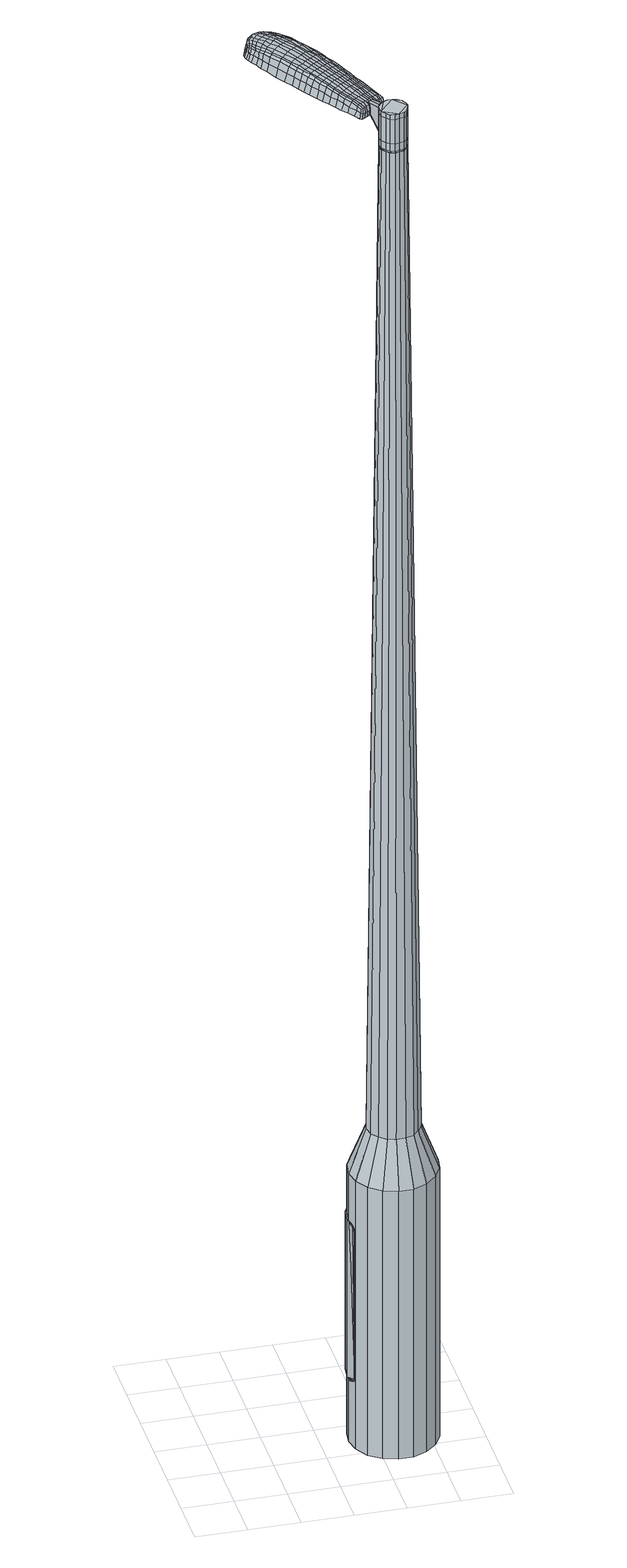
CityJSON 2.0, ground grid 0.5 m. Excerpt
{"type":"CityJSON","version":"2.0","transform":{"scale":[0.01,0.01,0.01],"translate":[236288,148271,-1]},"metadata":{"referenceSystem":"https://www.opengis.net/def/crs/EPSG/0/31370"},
"CityObjects":{
"object1":{"type":"GenericCityObject","attributes":{"cluster":207,"mean_distance_to_centroid":0.311,"new_centroid_x":236289.71,"new_centroid_y":148271.74,"mean_distance_to_camera":7.11,"H1":9.77,"H2":8.33,"Z_final":110.69,"cluster2":-1,"proj_x":236293.26,"proj_y":148269.53,"id_line":53436,"bearing_l":32,"distance":4.18,"orientation":"left","G_obj":122},"geometry":[{"type":"MultiSurface","lod":"2","boundaries":[[[0,1,2,3]],[[1,4,5,2]],[[4,6,7,5]],[[6,8,9,7]],[[8,10,11,9]],[[10,12,13,11]],[[12,14,15,13]],[[14,16,17,15]],[[16,18,19,17]],[[18,20,21,19]],[[20,22,23,21]],[[22,24,25,23]],[[24,26,27,25]],[[26,28,29,27]],[[28,30,31,29]],[[30,32,33,31]],[[32,34,35,33]],[[34,0,3,35]],[[36,37,38,39]],[[38,40,41,42]],[[41,43,42]],[[42,44,45,46]],[[45,47,46]],[[46,48,49,50]],[[49,51,50]],[[42,46,50,38]],[[50,52,39,38]],[[53,36,39]],[[2,5,7,35]],[[7,9,11,15]],[[11,13,15]],[[15,17,19,23]],[[19,21,23]],[[23,25,27,31]],[[27,29,31]],[[15,23,31,7]],[[31,33,35,7]],[[3,2,35]],[[1,0,54,55]],[[0,34,56,54]],[[34,32,57,56]],[[32,30,58,57]],[[30,28,59,58]],[[28,26,60,59]],[[26,24,61,60]],[[24,22,62,61]],[[22,20,63,62]],[[20,18,64,63]],[[18,16,65,64]],[[16,14,66,65]],[[14,12,67,66]],[[12,10,68,67]],[[10,8,69,68]],[[8,6,70,69]],[[6,4,71,70]],[[4,1,55,71]],[[55,54,72,73]],[[54,56,74,72]],[[56,57,75,74]],[[57,58,76,75]],[[58,59,77,76]],[[59,60,78,77]],[[60,61,79,78]],[[61,62,80,79]],[[62,63,81,80]],[[63,64,82,81]],[[64,65,83,82]],[[65,66,84,83]],[[66,67,85,84]],[[67,68,86,85]],[[68,69,87,86]],[[69,70,88,87]],[[70,71,89,88]],[[71,55,73,89]],[[72,90,91,92]],[[93,94,90,72]],[[75,95,94,93]],[[96,97,95,75]],[[98,99,97,96]],[[78,100,99,98]],[[101,102,100,78]],[[103,104,102,101]],[[81,105,104,103]],[[106,107,105,81]],[[108,109,107,106]],[[84,110,109,108]],[[111,112,110,84]],[[86,113,112,111]],[[114,115,113,86]],[[116,117,115,114]],[[118,119,117,116]],[[92,91,119,118]],[[120,121,122,123]],[[124,120,123,125]],[[126,124,125,127]],[[128,126,127,129]],[[130,128,129,131]],[[132,130,131,133]],[[134,132,133,135]],[[136,134,135,137]],[[138,136,137,139]],[[140,138,139,141]],[[142,140,141,143]],[[144,142,143,145]],[[146,144,145,147]],[[148,146,147,149]],[[150,148,149,151]],[[152,150,151,153]],[[73,72,92]],[[74,93,72]],[[74,75,93]],[[76,96,75]],[[76,77,98,96]],[[77,78,98]],[[79,101,78]],[[79,80,103,101]],[[80,81,103]],[[82,106,81]],[[82,83,108,106]],[[83,84,108]],[[85,111,84]],[[85,86,111]],[[87,114,86]],[[87,88,116,114]],[[88,89,118,116]],[[89,73,92,118]],[[154,91,90]],[[154,155,119,91]],[[155,156,117,119]],[[156,157,115,117]],[[157,113,115]],[[158,112,113]],[[158,110,112]],[[159,109,110]],[[159,160,107,109]],[[160,105,107]],[[161,104,105]],[[161,162,102,104]],[[162,100,102]],[[163,99,100]],[[163,164,97,99]],[[164,95,97]],[[165,94,95]],[[165,90,94]],[[39,52,152,166]],[[154,90,167,153]],[[53,39,166,121]],[[90,165,122,167]],[[36,53,121,120]],[[165,95,123,122]],[[37,36,120,124]],[[95,164,125,123]],[[38,37,124,126]],[[164,163,127,125]],[[40,38,126,128]],[[163,100,129,127]],[[41,40,128,130]],[[100,162,131,129]],[[43,41,130,132]],[[162,161,133,131]],[[42,43,132,134]],[[161,105,135,133]],[[44,42,134,136]],[[105,160,137,135]],[[45,44,136,138]],[[160,159,139,137]],[[47,45,138,140]],[[159,110,141,139]],[[46,47,140,142]],[[110,158,143,141]],[[48,46,142,144]],[[158,113,145,143]],[[49,48,144,146]],[[113,157,147,145]],[[51,49,146,148]],[[157,156,149,147]],[[50,51,148,150]],[[156,155,151,149]],[[52,50,150,152]],[[155,154,153,151]],[[152,153,168,169]],[[153,167,170,168]],[[167,122,171,170]],[[122,121,172,171]],[[121,166,173,172]],[[166,152,169,173]],[[174,175,176,177]],[[178,174,177,179]],[[174,178,180,181]],[[175,174,181,182]],[[183,184,185,186]],[[187,183,186,188]],[[183,187,189,190]],[[184,183,190,191]],[[192,193,194,195]],[[196,192,195,197]],[[192,196,198,199]],[[193,192,199,200]],[[201,202,203,204]],[[205,201,204,206]],[[201,205,207,208]],[[202,201,208,209]],[[210,211,212,213]],[[214,210,213,215]],[[210,214,216,217]],[[211,210,217,218]],[[219,220,221,222]],[[223,219,222,224]],[[219,223,225,226]],[[220,219,226,227]],[[228,229,230,231]],[[220,228,231,221]],[[228,220,227,232]],[[229,228,232,233]],[[234,235,236,237]],[[229,234,237,230]],[[234,229,233,238]],[[235,234,238,239]],[[240,178,179,241]],[[235,240,241,236]],[[240,235,239,242]],[[178,240,242,180]],[[243,244,245,246]],[[247,243,246,248]],[[243,247,249,250]],[[244,243,250,251]],[[252,253,254,255]],[[244,252,255,245]],[[252,244,251,256]],[[253,252,256,257]],[[258,259,260,261]],[[253,258,261,254]],[[258,253,257,262]],[[259,258,262,263]],[[264,265,266,267]],[[259,264,267,260]],[[264,259,263,268]],[[265,264,268,269]],[[270,175,182,271]],[[265,270,271,266]],[[270,265,269,272]],[[175,270,272,176]],[[273,274,275,276]],[[277,273,276,278]],[[273,277,279,280]],[[274,273,280,281]],[[282,283,284,285]],[[274,282,285,275]],[[282,274,281,286]],[[283,282,286,287]],[[288,289,290,291]],[[283,288,291,284]],[[288,283,287,292]],[[289,288,292,293]],[[294,187,188,295]],[[289,294,295,290]],[[294,289,293,296]],[[187,294,296,189]],[[297,298,299,300]],[[301,297,300,302]],[[297,301,303,304]],[[298,297,304,305]],[[306,307,308,309]],[[298,306,309,299]],[[306,298,305,310]],[[307,306,310,311]],[[312,313,314,315]],[[307,312,315,308]],[[312,307,311,316]],[[313,312,316,317]],[[318,319,320,321]],[[313,318,321,314]],[[318,313,317,322]],[[319,318,322,323]],[[324,184,191,325]],[[319,324,325,320]],[[324,319,323,326]],[[184,324,326,185]],[[327,213,212,328]],[[329,327,328,330]],[[327,329,331,332]],[[213,327,332,215]],[[333,329,330,334]],[[335,333,334,336]],[[333,335,337,338]],[[329,333,338,331]],[[339,335,336,340]],[[341,339,340,342]],[[339,341,343,344]],[[335,339,344,337]],[[345,341,342,346]],[[347,345,346,348]],[[345,347,349,350]],[[341,345,350,343]],[[351,347,348,352]],[[202,351,352,203]],[[351,202,209,353]],[[347,351,353,349]],[[354,355,200,199]],[[356,354,199,198]],[[354,356,357,358]],[[355,354,358,359]],[[360,361,359,358]],[[362,360,358,357]],[[360,362,363,364]],[[361,360,364,365]],[[366,367,365,364]],[[368,366,364,363]],[[366,368,369,370]],[[367,366,370,371]],[[372,373,371,370]],[[374,372,370,369]],[[372,374,207,205]],[[373,372,205,206]],[[375,376,377,378]],[[277,375,378,279]],[[375,277,278,379]],[[376,375,379,380]],[[381,196,197,382]],[[376,381,382,377]],[[381,376,380,383]],[[196,381,383,198]],[[384,385,386,387]],[[223,384,387,225]],[[384,223,224,388]],[[385,384,388,389]],[[390,391,392,393]],[[385,390,393,386]],[[390,385,389,394]],[[391,390,394,395]],[[396,193,200,397]],[[391,396,397,392]],[[396,391,395,398]],[[193,396,398,194]],[[399,400,401,402]],[[181,399,402,182]],[[399,181,180,403]],[[400,399,403,404]],[[405,406,407,408]],[[400,405,408,401]],[[405,400,404,409]],[[406,405,409,410]],[[411,204,203,412]],[[406,411,412,407]],[[411,406,410,413]],[[204,411,413,206]],[[414,415,416,417]],[[186,414,417,188]],[[414,186,185,418]],[[415,414,418,419]],[[420,208,207,421]],[[415,420,421,416]],[[420,415,419,422]],[[208,420,422,209]],[[423,424,425,426]],[[301,423,426,303]],[[423,301,302,427]],[[424,423,427,428]],[[429,214,215,430]],[[424,429,430,425]],[[429,424,428,431]],[[214,429,431,216]],[[432,433,434,435]],[[247,432,435,249]],[[432,247,248,436]],[[433,432,436,437]],[[438,439,440,441]],[[433,438,441,434]],[[438,433,437,442]],[[439,438,442,443]],[[444,211,218,445]],[[439,444,445,440]],[[444,439,443,446]],[[211,444,446,212]],[[447,448,437,436]],[[246,447,436,248]],[[447,246,245,449]],[[448,447,449,450]],[[451,452,443,442]],[[448,451,442,437]],[[451,448,450,453]],[[452,451,453,454]],[[455,328,212,446]],[[452,455,446,443]],[[455,452,454,456]],[[328,455,456,330]],[[457,458,459,460]],[[304,457,460,305]],[[457,304,303,426]],[[458,457,426,425]],[[461,332,331,462]],[[458,461,462,459]],[[461,458,425,430]],[[332,461,430,215]],[[463,464,450,449]],[[255,463,449,245]],[[463,255,254,465]],[[464,463,465,466]],[[467,468,454,453]],[[464,467,453,450]],[[467,464,466,469]],[[468,467,469,470]],[[471,334,330,456]],[[468,471,456,454]],[[471,468,470,472]],[[334,471,472,336]],[[473,474,475,476]],[[310,473,476,311]],[[473,310,305,460]],[[474,473,460,459]],[[477,338,337,478]],[[474,477,478,475]],[[477,474,459,462]],[[338,477,462,331]],[[479,480,466,465]],[[261,479,465,254]],[[479,261,260,481]],[[480,479,481,482]],[[483,484,470,469]],[[480,483,469,466]],[[483,480,482,485]],[[484,483,485,486]],[[487,340,336,472]],[[484,487,472,470]],[[487,484,486,488]],[[340,487,488,342]],[[489,490,491,492]],[[316,489,492,317]],[[489,316,311,476]],[[490,489,476,475]],[[493,344,343,494]],[[490,493,494,491]],[[493,490,475,478]],[[344,493,478,337]],[[495,496,482,481]],[[267,495,481,260]],[[495,267,266,497]],[[496,495,497,498]],[[499,500,486,485]],[[496,499,485,482]],[[499,496,498,501]],[[500,499,501,502]],[[503,346,342,488]],[[500,503,488,486]],[[503,500,502,504]],[[346,503,504,348]],[[505,506,507,508]],[[322,505,508,323]],[[505,322,317,492]],[[506,505,492,491]],[[509,350,349,510]],[[506,509,510,507]],[[509,506,491,494]],[[350,509,494,343]],[[511,512,498,497]],[[271,511,497,266]],[[511,271,182,402]],[[512,511,402,401]],[[513,514,502,501]],[[512,513,501,498]],[[513,512,401,408]],[[514,513,408,407]],[[515,352,348,504]],[[514,515,504,502]],[[515,514,407,412]],[[352,515,412,203]],[[516,517,419,418]],[[326,516,418,185]],[[516,326,323,508]],[[517,516,508,507]],[[518,353,209,422]],[[517,518,422,419]],[[518,517,507,510]],[[353,518,510,349]],[[519,520,380,379]],[[276,519,379,278]],[[519,276,275,521]],[[520,519,521,522]],[[523,356,198,383]],[[520,523,383,380]],[[523,520,522,524]],[[356,523,524,357]],[[525,526,527,528]],[[226,525,528,227]],[[525,226,225,387]],[[526,525,387,386]],[[529,530,531,532]],[[526,529,532,527]],[[529,526,386,393]],[[530,529,393,392]],[[533,355,359,534]],[[530,533,534,531]],[[533,530,392,397]],[[355,533,397,200]],[[535,536,522,521]],[[285,535,521,275]],[[535,285,284,537]],[[536,535,537,538]],[[539,362,357,524]],[[536,539,524,522]],[[539,536,538,540]],[[362,539,540,363]],[[541,542,543,544]],[[232,541,544,233]],[[541,232,227,528]],[[542,541,528,527]],[[545,546,547,548]],[[542,545,548,543]],[[545,542,527,532]],[[546,545,532,531]],[[549,361,365,550]],[[546,549,550,547]],[[549,546,531,534]],[[361,549,534,359]],[[551,552,538,537]],[[291,551,537,284]],[[551,291,290,553]],[[552,551,553,554]],[[555,368,363,540]],[[552,555,540,538]],[[555,552,554,556]],[[368,555,556,369]],[[557,558,559,560]],[[238,557,560,239]],[[557,238,233,544]],[[558,557,544,543]],[[561,562,563,564]],[[558,561,564,559]],[[561,558,543,548]],[[562,561,548,547]],[[565,367,371,566]],[[562,565,566,563]],[[565,562,547,550]],[[367,565,550,365]],[[567,568,554,553]],[[295,567,553,290]],[[567,295,188,417]],[[568,567,417,416]],[[569,374,369,556]],[[568,569,556,554]],[[569,568,416,421]],[[374,569,421,207]],[[570,571,404,403]],[[242,570,403,180]],[[570,242,239,560]],[[571,570,560,559]],[[572,573,410,409]],[[571,572,409,404]],[[572,571,559,564]],[[573,572,564,563]],[[574,373,206,413]],[[573,574,413,410]],[[574,573,563,566]],[[373,574,566,371]],[[575,576,577,578]],[[578,577,579,580]],[[581,579,577,582]],[[582,577,576,583]],[[584,585,586,587]],[[587,586,588,589]],[[590,588,586,591]],[[591,586,585,592]],[[593,594,595,596]],[[596,595,597,598]],[[599,597,595,600]],[[600,595,594,601]],[[602,603,604,605]],[[605,604,606,607]],[[608,606,604,609]],[[609,604,603,610]],[[611,612,613,614]],[[614,613,615,616]],[[617,615,613,618]],[[618,613,612,619]],[[620,621,622,623]],[[623,622,624,625]],[[626,624,622,627]],[[627,622,621,628]],[[629,630,631,632]],[[632,631,621,620]],[[628,621,631,633]],[[633,631,630,634]],[[635,636,637,638]],[[638,637,630,629]],[[634,630,637,639]],[[639,637,636,640]],[[580,579,641,642]],[[642,641,636,635]],[[640,636,641,643]],[[643,641,579,581]],[[644,645,646,647]],[[647,646,648,649]],[[650,648,646,651]],[[651,646,645,652]],[[653,654,655,656]],[[656,655,645,644]],[[652,645,655,657]],[[657,655,654,658]],[[659,660,661,662]],[[662,661,654,653]],[[658,654,661,663]],[[663,661,660,664]],[[665,666,667,668]],[[668,667,660,659]],[[664,660,667,669]],[[669,667,666,670]],[[583,576,671,672]],[[672,671,666,665]],[[670,666,671,673]],[[673,671,576,575]],[[674,675,676,677]],[[677,676,678,679]],[[680,678,676,681]],[[681,676,675,682]],[[683,684,685,686]],[[686,685,675,674]],[[682,675,685,687]],[[687,685,684,688]],[[689,690,691,692]],[[692,691,684,683]],[[688,684,691,693]],[[693,691,690,694]],[[589,588,695,696]],[[696,695,690,689]],[[694,690,695,697]],[[697,695,588,590]],[[698,699,700,701]],[[701,700,702,703]],[[704,702,700,705]],[[705,700,699,706]],[[707,708,709,710]],[[710,709,699,698]],[[706,699,709,711]],[[711,709,708,712]],[[713,714,715,716]],[[716,715,708,707]],[[712,708,715,717]],[[717,715,714,718]],[[719,720,721,722]],[[722,721,714,713]],[[718,714,721,723]],[[723,721,720,724]],[[592,585,725,726]],[[726,725,720,719]],[[724,720,725,727]],[[727,725,585,584]],[[611,614,728,729]],[[729,728,730,731]],[[732,730,728,733]],[[733,728,614,616]],[[731,730,734,735]],[[735,734,736,737]],[[738,736,734,739]],[[739,734,730,732]],[[737,736,740,741]],[[741,740,742,743]],[[744,742,740,745]],[[745,740,736,738]],[[743,742,746,747]],[[747,746,748,749]],[[750,748,746,751]],[[751,746,742,744]],[[749,748,752,753]],[[753,752,603,602]],[[610,603,752,754]],[[754,752,748,750]],[[601,755,756,600]],[[600,756,757,599]],[[758,757,756,759]],[[759,756,755,760]],[[760,761,762,759]],[[759,762,763,758]],[[764,763,762,765]],[[765,762,761,766]],[[766,767,768,765]],[[765,768,769,764]],[[770,769,768,771]],[[771,768,767,772]],[[772,773,774,771]],[[771,774,775,770]],[[608,775,774,606]],[[606,774,773,607]],[[776,777,778,779]],[[779,778,678,680]],[[679,678,778,780]],[[780,778,777,781]],[[598,597,782,783]],[[783,782,777,776]],[[781,777,782,784]],[[784,782,597,599]],[[785,786,787,788]],[[788,787,624,626]],[[625,624,787,789]],[[789,787,786,790]],[[791,792,793,794]],[[794,793,786,785]],[[790,786,793,795]],[[795,793,792,796]],[[601,594,797,798]],[[798,797,792,791]],[[796,792,797,799]],[[799,797,594,593]],[[800,801,802,803]],[[803,802,582,583]],[[581,582,802,804]],[[804,802,801,805]],[[806,807,808,809]],[[809,808,801,800]],[[805,801,808,810]],[[810,808,807,811]],[[602,605,812,813]],[[813,812,807,806]],[[811,807,812,814]],[[814,812,605,607]],[[815,816,817,818]],[[818,817,587,589]],[[584,587,817,819]],[[819,817,816,820]],[[608,609,821,822]],[[822,821,816,815]],[[820,816,821,823]],[[823,821,609,610]],[[824,825,826,827]],[[827,826,702,704]],[[703,702,826,828]],[[828,826,825,829]],[[616,615,830,831]],[[831,830,825,824]],[[829,825,830,832]],[[832,830,615,617]],[[833,834,835,836]],[[836,835,648,650]],[[649,648,835,837]],[[837,835,834,838]],[[839,840,841,842]],[[842,841,834,833]],[[838,834,841,843]],[[843,841,840,844]],[[619,612,845,846]],[[846,845,840,839]],[[844,840,845,847]],[[847,845,612,611]],[[838,848,849,837]],[[837,849,647,649]],[[644,647,849,850]],[[850,849,848,851]],[[844,852,853,843]],[[843,853,848,838]],[[851,848,853,854]],[[854,853,852,855]],[[611,729,856,847]],[[847,856,852,844]],[[855,852,856,857]],[[857,856,729,731]],[[858,859,860,861]],[[861,860,705,706]],[[704,705,860,827]],[[827,860,859,824]],[[732,733,862,863]],[[863,862,859,858]],[[824,859,862,831]],[[831,862,733,616]],[[851,864,850]],[[850,864,656,644]],[[653,656,864,865]],[[865,864,866]],[[855,867,868,854]],[[854,868,864,851]],[[866,864,868,869]],[[869,868,867,870]],[[731,735,871,857]],[[857,871,867,855]],[[870,867,871,872]],[[872,871,735,737]],[[873,874,875,876]],[[876,875,711,712]],[[706,711,875,861]],[[861,875,874,858]],[[738,739,877,878]],[[878,877,874,873]],[[858,874,877,863]],[[863,877,739,732]],[[866,879,880,865]],[[865,880,662,653]],[[659,662,880,881]],[[881,880,879,882]],[[870,883,884,869]],[[869,884,879,866]],[[882,879,884,885]],[[885,884,883,886]],[[737,741,887,872]],[[872,887,883,870]],[[886,883,887,888]],[[888,887,741,743]],[[889,890,891,892]],[[892,891,717,718]],[[712,717,891,876]],[[876,891,890,873]],[[744,745,893,894]],[[894,893,890,889]],[[873,890,893,878]],[[878,893,745,738]],[[882,895,896,881]],[[881,896,668,659]],[[665,668,896,897]],[[897,896,895,898]],[[886,899,900,885]],[[885,900,895,882]],[[898,895,900,901]],[[901,900,899,902]],[[743,747,903,888]],[[888,903,899,886]],[[902,899,903,904]],[[904,903,747,749]],[[905,906,907,908]],[[908,907,723,724]],[[718,723,907,892]],[[892,907,906,889]],[[750,751,909,910]],[[910,909,906,905]],[[889,906,909,894]],[[894,909,751,744]],[[898,911,912,897]],[[897,912,672,665]],[[583,672,912,803]],[[803,912,911,800]],[[902,913,914,901]],[[901,914,911,898]],[[800,911,914,809]],[[809,914,913,806]],[[749,753,915,904]],[[904,915,913,902]],[[806,913,915,813]],[[813,915,753,602]],[[820,916,917,819]],[[819,917,727,584]],[[724,727,917,908]],[[908,917,916,905]],[[610,754,918,823]],[[823,918,916,820]],[[905,916,918,910]],[[910,918,754,750]],[[781,919,920,780]],[[780,920,677,679]],[[674,677,920,921]],[[921,920,919,922]],[[599,757,923,784]],[[784,923,919,781]],[[922,919,923,924]],[[924,923,757,758]],[[925,926,927,928]],[[928,927,627,628]],[[626,627,927,788]],[[788,927,926,785]],[[929,930,931,932]],[[932,931,926,925]],[[785,926,931,794]],[[794,931,930,791]],[[760,755,933,934]],[[934,933,930,929]],[[791,930,933,798]],[[798,933,755,601]],[[922,935,936,921]],[[921,936,686,674]],[[683,686,936,937]],[[937,936,935,938]],[[758,763,939,924]],[[924,939,935,922]],[[938,935,939,940]],[[940,939,763,764]],[[941,942,943,944]],[[944,943,633,634]],[[628,633,943,928]],[[928,943,942,925]],[[945,946,947,948]],[[948,947,942,941]],[[925,942,947,932]],[[932,947,946,929]],[[766,761,949,950]],[[950,949,946,945]],[[929,946,949,934]],[[934,949,761,760]],[[938,951,952,937]],[[937,952,692,683]],[[689,692,952,953]],[[953,952,951,954]],[[764,769,955,940]],[[940,955,951,938]],[[954,951,955,956]],[[956,955,769,770]],[[957,958,959,960]],[[960,959,639,640]],[[634,639,959,944]],[[944,959,958,941]],[[961,962,963,964]],[[964,963,958,957]],[[941,958,963,948]],[[948,963,962,945]],[[772,767,965,966]],[[966,965,962,961]],[[945,962,965,950]],[[950,965,767,766]],[[954,967,968,953]],[[953,968,696,689]],[[589,696,968,818]],[[818,968,967,815]],[[770,775,969,956]],[[956,969,967,954]],[[815,967,969,822]],[[822,969,775,608]],[[805,970,971,804]],[[804,971,643,581]],[[640,643,971,960]],[[960,971,970,957]],[[811,972,973,810]],[[810,973,970,805]],[[957,970,973,964]],[[964,973,972,961]],[[607,773,974,814]],[[814,974,972,811]],[[961,972,974,966]],[[966,974,773,772]],[[575,578,177,176]],[[578,580,179,177]],[[590,591,190,189]],[[591,592,191,190]],[[593,596,195,194]],[[596,598,197,195]],[[617,618,217,216]],[[618,619,218,217]],[[620,623,222,221]],[[623,625,224,222]],[[629,632,231,230]],[[632,620,221,231]],[[635,638,237,236]],[[638,629,230,237]],[[580,642,241,179]],[[642,635,236,241]],[[650,651,250,249]],[[651,652,251,250]],[[652,657,256,251]],[[657,658,257,256]],[[658,663,262,257]],[[663,664,263,262]],[[664,669,268,263]],[[669,670,269,268]],[[670,673,272,269]],[[673,575,176,272]],[[680,681,280,279]],[[681,682,281,280]],[[682,687,286,281]],[[687,688,287,286]],[[688,693,292,287]],[[693,694,293,292]],[[694,697,296,293]],[[697,590,189,296]],[[698,701,300,299]],[[701,703,302,300]],[[707,710,309,308]],[[710,698,299,309]],[[713,716,315,314]],[[716,707,308,315]],[[719,722,321,320]],[[722,713,314,321]],[[592,726,325,191]],[[726,719,320,325]],[[776,779,378,377]],[[779,680,279,378]],[[598,783,382,197]],[[783,776,377,382]],[[625,789,388,224]],[[789,790,389,388]],[[790,795,394,389]],[[795,796,395,394]],[[796,799,398,395]],[[799,593,194,398]],[[703,828,427,302]],[[828,829,428,427]],[[829,832,431,428]],[[832,617,216,431]],[[833,836,435,434]],[[836,650,249,435]],[[839,842,441,440]],[[842,833,434,441]],[[619,846,445,218]],[[846,839,440,445]],[[975,976,977,978]],[[979,980,978,977]],[[981,982,983,984]],[[985,986,987,988]],[[976,989,990,977]],[[991,979,977,990]],[[992,981,984,993]],[[994,995,986,985]],[[989,996,997,990]],[[997,998,991,990]],[[999,992,993,1000]],[[1001,995,994,1002]],[[996,1003,1004,997]],[[1004,1005,998,997]],[[1006,999,1000,1007]],[[1008,1001,1002,1009]],[[1010,1011,1012,1013]],[[1014,1015,1011,1010]],[[1014,1016,1017,1015]],[[1016,1018,1019,1017]],[[1020,1021,1022,1023]],[[1024,1025,1021,1020]],[[1026,1027,1025,1024]],[[1028,1029,1027,1026]],[[1023,1012,1011,1020]],[[1020,1011,1015,1024]],[[1015,1017,1026,1024]],[[1017,1019,1028,1026]],[[984,983,980,979]],[[993,984,979,991]],[[998,1000,993,991]],[[1005,1007,1000,998]],[[985,988,982,981]],[[994,985,981,992]],[[1002,994,992,999]],[[1009,1002,999,1006]],[[986,1010,1013,987]],[[995,1014,1010,986]],[[1016,1014,995,1001]],[[1018,1016,1001,1008]],[[1030,1031,1032,1033]],[[1032,1034,1035,1036]],[[1032,1036,1037,1038]],[[1032,1038,1033]],[[1039,1030,1033,1040]],[[1041,1040,1033,1042]],[[1043,1042,1033]],[[1044,1032,1031,1045]],[[1046,1044,1045,1047]],[[1048,1046,1047,1049]],[[1050,1048,1049,1051]],[[1052,1050,1051,1053]],[[1053,1054,1055,1056]],[[1053,1056,1057,1058]],[[1053,1058,1059,1060]],[[1059,1061,1062,1063]],[[1059,1063,1064,1065]],[[1059,1065,1060]],[[1053,1060,1052]],[[1066,1067,1031,1030]],[[1068,1069,1034,1032]],[[1070,1071,1043,1033]],[[1067,1072,1045,1031]],[[1073,1068,1032,1044]],[[1072,1074,1047,1045]],[[1075,1073,1044,1046]],[[1074,1076,1049,1047]],[[1077,1075,1046,1048]],[[1076,1078,1051,1049]],[[1079,1077,1048,1050]],[[1078,1080,1053,1051]],[[1081,1079,1050,1052]],[[1080,1082,1054,1053]],[[1083,1084,1061,1059]],[[1085,1081,1052,1060]],[[1055,1054,1082,1086]],[[1056,1055,1086,1087]],[[1057,1056,1087,1088]],[[1058,1057,1088,1089]],[[1059,1058,1089,1083]],[[1090,1066,1030,1039]],[[1091,1090,1039,1040]],[[1092,1091,1040,1041]],[[1093,1092,1041,1042]],[[1071,1093,1042,1043]],[[1035,1034,1069,1094]],[[1062,1061,1084,1095]],[[1036,1035,1094,1096]],[[1037,1036,1096,1097]],[[1038,1037,1097,1098]],[[1033,1038,1098,1070]],[[1063,1062,1095,1099]],[[1064,1063,1099,1100]],[[1065,1064,1100,1101]],[[1060,1065,1101,1085]]]}]}
},
"vertices":[
[146,111,384],[160,116,384],[160,116,96],[146,111,96],[175,117,384],[175,117,96],[189,112,384],[189,112,96],[200,103,384],[200,103,96],[208,91,384],[208,91,96],[211,76,384],[211,76,96],[209,62,384],[209,62,96],[202,49,384],[202,49,96],[191,39,384],[191,39,96],[177,33,384],[177,33,96],[163,33,384],[163,33,96],[149,37,384],[149,37,96],[137,46,384],[137,46,96],[129,59,384],[129,59,96],[126,73,384],[126,73,96],[128,88,384],[128,88,96],[135,101,384],[135,101,96],[156,79,1524],[155,74,1524],[156,70,1524],[162,86,1524],[159,66,1524],[162,63,1524],[171,62,1524],[167,61,1524],[176,63,1524],[179,66,1524],[182,75,1524],[181,71,1524],[181,80,1524],[179,84,1524],[171,88,1524],[175,87,1524],[166,88,1524],[158,83,1524],[155,96,429],[163,99,429],[149,90,429],[145,83,429],[143,74,429],[145,65,429],[150,58,429],[157,52,429],[165,50,429],[174,50,429],[182,53,429],[188,59,429],[193,67,429],[194,76,429],[192,84,429],[187,92,429],[180,97,429],[172,100,429],[162,86,1483],[166,88,1483],[158,83,1483],[156,79,1483],[155,74,1483],[156,70,1483],[159,66,1483],[162,63,1483],[167,61,1483],[171,62,1483],[176,63,1483],[179,66,1483],[181,71,1483],[182,75,1483],[181,80,1483],[179,84,1483],[175,87,1483],[171,88,1483],[162,86,1485],[166,87,1485],[166,87,1483],[159,83,1483],[159,83,1485],[156,79,1485],[156,74,1483],[156,74,1485],[157,70,1483],[157,70,1485],[159,66,1485],[163,63,1483],[163,63,1485],[167,62,1483],[167,62,1485],[171,62,1485],[175,64,1483],[175,64,1485],[179,67,1483],[179,67,1485],[181,71,1485],[181,75,1483],[181,75,1485],[181,80,1485],[178,83,1483],[178,83,1485],[175,86,1483],[175,86,1485],[170,87,1483],[170,87,1485],[156,79,1519],[158,83,1519],[158,83,1493],[156,79,1493],[155,74,1519],[155,74,1493],[156,70,1519],[156,70,1493],[159,66,1519],[159,66,1493],[162,63,1519],[162,63,1493],[167,61,1519],[167,61,1493],[171,62,1519],[171,62,1493],[176,63,1519],[176,63,1493],[179,66,1519],[179,66,1493],[181,71,1519],[181,71,1493],[182,75,1519],[182,75,1493],[181,80,1519],[181,80,1493],[179,84,1519],[179,84,1493],[175,87,1519],[175,87,1493],[171,88,1519],[171,88,1493],[166,88,1519],[166,88,1493],[166,88,1485],[171,88,1485],[175,87,1485],[179,84,1485],[182,75,1485],[179,66,1485],[176,63,1485],[167,61,1485],[162,63,1485],[156,70,1485],[155,74,1485],[158,83,1485],[162,86,1519],[162,86,1493],[154,104,1513],[154,104,1518],[152,102,1513],[149,100,1513],[149,100,1518],[152,102,1518],[129,175,1519],[132,169,1518],[133,171,1509],[130,177,1510],[125,183,1519],[125,185,1510],[124,181,1526],[128,174,1525],[132,167,1525],[96,155,1519],[100,149,1518],[102,149,1525],[98,155,1525],[91,162,1519],[93,162,1526],[89,162,1510],[94,155,1510],[98,149,1509],[72,226,1519],[75,228,1519],[75,229,1513],[72,227,1513],[69,223,1519],[69,224,1513],[70,222,1524],[73,225,1524],[76,227,1524],[111,164,1530],[115,157,1529],[118,159,1529],[114,165,1530],[107,171,1531],[109,173,1531],[103,169,1530],[108,162,1530],[112,155,1529],[154,95,1512],[157,97,1512],[156,98,1517],[154,96,1517],[152,94,1512],[151,95,1517],[151,94,1506],[154,96,1506],[156,98,1506],[96,225,1519],[99,222,1519],[99,224,1512],[97,226,1512],[95,226,1518],[95,228,1512],[94,225,1522],[95,224,1523],[98,221,1524],[101,218,1519],[105,214,1519],[105,215,1512],[102,220,1512],[101,217,1524],[104,213,1525],[108,209,1519],[113,202,1519],[113,204,1511],[109,211,1511],[107,208,1526],[112,201,1526],[119,193,1519],[119,194,1510],[118,191,1526],[164,110,1513],[161,117,1513],[160,116,1518],[164,109,1517],[167,105,1512],[166,106,1516],[167,107,1506],[165,112,1507],[161,118,1507],[157,124,1514],[154,130,1515],[153,129,1520],[157,122,1519],[158,125,1507],[154,132,1507],[150,137,1515],[147,143,1516],[146,142,1522],[149,135,1521],[151,139,1508],[147,145,1508],[143,150,1517],[139,156,1517],[139,155,1524],[142,148,1523],[144,152,1508],[140,158,1509],[136,163,1518],[135,161,1524],[137,165,1509],[66,206,1519],[67,203,1519],[68,204,1524],[67,207,1523],[65,209,1518],[66,209,1522],[63,209,1512],[64,206,1512],[65,203,1512],[69,199,1519],[72,194,1519],[73,194,1525],[71,199,1524],[67,199,1512],[70,194,1512],[75,189,1519],[79,182,1519],[80,182,1526],[76,189,1526],[73,189,1511],[77,182,1511],[85,172,1519],[87,172,1526],[83,172,1510],[139,94,1513],[134,101,1513],[133,101,1507],[137,95,1507],[142,90,1512],[141,90,1506],[142,91,1516],[140,94,1517],[136,101,1518],[130,107,1514],[126,113,1515],[124,113,1507],[128,107,1507],[131,107,1519],[127,113,1520],[121,119,1515],[117,125,1516],[115,125,1508],[119,119,1508],[123,119,1521],[119,125,1522],[113,131,1517],[108,137,1517],[106,137,1509],[111,131,1508],[114,131,1523],[110,137,1524],[104,143,1518],[102,143,1509],[106,143,1524],[151,101,1519],[153,102,1519],[147,107,1520],[149,109,1520],[144,106,1520],[149,99,1519],[143,114,1522],[145,115,1522],[139,120,1523],[141,121,1523],[136,118,1523],[140,112,1521],[135,126,1524],[137,128,1524],[131,132,1525],[134,134,1525],[128,131,1525],[132,125,1524],[127,139,1526],[130,140,1526],[123,145,1527],[126,147,1527],[120,143,1527],[124,137,1526],[119,151,1528],[122,153,1528],[116,149,1528],[75,223,1527],[78,224,1527],[72,220,1526],[74,216,1527],[77,219,1528],[80,221,1528],[80,213,1529],[84,215,1529],[77,211,1528],[81,204,1530],[84,207,1530],[87,209,1530],[88,201,1531],[91,203,1531],[85,198,1530],[90,191,1531],[93,193,1531],[96,195,1531],[100,182,1531],[103,184,1531],[96,180,1531],[65,211,1518],[65,214,1519],[64,214,1513],[63,211,1513],[66,210,1523],[66,213,1523],[67,219,1519],[66,219,1513],[68,218,1524],[93,228,1518],[90,229,1518],[90,227,1523],[93,226,1523],[93,229,1513],[90,230,1513],[87,230,1519],[83,230,1519],[83,229,1524],[87,228,1523],[87,231,1513],[82,231,1513],[79,230,1519],[80,228,1524],[78,230,1513],[127,172,1528],[125,172,1528],[129,165,1528],[130,166,1527],[123,180,1528],[121,179,1529],[123,170,1529],[120,169,1530],[124,162,1529],[126,164,1528],[118,178,1529],[115,177,1530],[117,167,1530],[121,161,1529],[112,175,1531],[99,156,1528],[101,157,1529],[96,164,1529],[95,163,1528],[103,150,1527],[105,151,1528],[105,159,1529],[100,167,1530],[109,153,1528],[144,89,1512],[146,90,1512],[146,91,1517],[144,90,1517],[143,89,1506],[145,90,1506],[149,92,1512],[148,93,1517],[148,92,1506],[167,103,1512],[165,102,1512],[166,103,1506],[167,104,1506],[166,104,1517],[164,103,1517],[163,101,1512],[161,100,1512],[161,101,1506],[164,102,1506],[162,102,1517],[160,100,1517],[159,98,1512],[159,99,1506],[158,99,1517],[163,108,1519],[162,108,1519],[159,115,1520],[158,114,1520],[160,106,1519],[157,105,1519],[156,113,1520],[154,111,1520],[155,104,1519],[151,110,1520],[141,95,1519],[143,96,1519],[139,102,1520],[137,101,1520],[146,98,1519],[141,104,1520],[156,121,1521],[154,121,1521],[152,128,1522],[150,127,1522],[152,119,1521],[150,118,1521],[148,126,1522],[146,124,1523],[148,116,1522],[144,123,1523],[133,107,1521],[134,108,1521],[130,114,1522],[128,113,1522],[137,110,1521],[133,116,1522],[148,134,1523],[147,133,1523],[145,141,1524],[143,140,1524],[145,132,1523],[142,131,1524],[141,139,1525],[139,137,1525],[140,129,1524],[136,136,1525],[124,120,1523],[126,121,1523],[122,127,1524],[120,126,1524],[129,122,1524],[125,129,1525],[141,147,1525],[140,146,1525],[138,154,1526],[136,153,1526],[137,145,1526],[135,143,1526],[134,151,1527],[131,150,1527],[132,142,1526],[128,148,1527],[116,132,1525],[118,133,1525],[114,139,1526],[112,138,1526],[121,135,1526],[117,141,1527],[134,160,1527],[132,159,1527],[130,158,1527],[127,156,1528],[125,154,1528],[108,144,1527],[109,145,1527],[113,147,1528],[67,208,1525],[68,211,1525],[69,205,1526],[70,208,1526],[69,215,1526],[71,212,1527],[94,224,1525],[92,225,1525],[94,222,1526],[96,221,1525],[88,226,1525],[85,226,1526],[87,223,1527],[91,223,1526],[81,226,1526],[84,222,1527],[71,201,1526],[72,203,1527],[74,195,1527],[75,197,1528],[74,207,1528],[78,201,1529],[99,217,1526],[97,218,1527],[100,212,1528],[103,212,1527],[94,218,1527],[90,218,1528],[94,212,1529],[98,212,1528],[87,217,1528],[91,211,1530],[77,190,1528],[79,192,1529],[82,183,1528],[83,185,1529],[81,195,1529],[86,188,1530],[106,207,1528],[104,207,1528],[108,200,1529],[110,200,1528],[101,207,1529],[98,206,1530],[103,198,1530],[106,199,1530],[95,204,1530],[99,197,1531],[88,173,1529],[90,174,1529],[93,177,1530],[116,190,1528],[115,190,1529],[112,189,1530],[109,187,1530],[106,186,1531],[131,170,1509],[131,168,1518],[127,174,1518],[128,176,1509],[123,182,1519],[123,184,1510],[122,180,1525],[126,173,1525],[130,166,1525],[103,150,1525],[102,150,1518],[98,156,1518],[100,156,1525],[93,163,1519],[95,163,1525],[91,164,1510],[96,156,1509],[100,151,1509],[76,227,1513],[76,226,1519],[73,225,1519],[73,225,1513],[71,222,1519],[70,223,1513],[72,221,1524],[74,223,1524],[77,225,1524],[118,159,1528],[115,158,1528],[111,164,1529],[114,166,1529],[107,172,1529],[109,173,1529],[104,170,1529],[108,162,1529],[112,156,1528],[155,99,1516],[155,99,1512],[153,97,1512],[153,98,1516],[151,96,1512],[150,97,1516],[150,96,1506],[153,98,1506],[155,99,1506],[98,222,1512],[97,221,1519],[95,223,1518],[96,225,1512],[94,225,1518],[94,226,1512],[93,224,1522],[94,222,1523],[96,220,1523],[104,214,1512],[103,213,1519],[100,217,1519],[101,219,1512],[99,216,1524],[102,211,1525],[111,203,1511],[111,201,1519],[107,208,1519],[107,210,1511],[106,206,1525],[110,200,1526],[117,192,1519],[117,193,1510],[116,190,1526],[158,115,1518],[159,116,1513],[163,110,1513],[162,109,1517],[165,105,1512],[164,105,1515],[165,106,1506],[163,111,1506],[160,118,1507],[151,128,1520],[152,129,1514],[155,123,1514],[155,122,1519],[156,124,1507],[152,131,1507],[144,141,1522],[145,142,1516],[148,136,1515],[148,135,1521],[149,138,1508],[145,144,1508],[137,154,1523],[138,155,1517],[141,149,1516],[140,148,1522],[142,151,1508],[138,157,1508],[134,162,1517],[133,160,1524],[135,164,1509],[70,204,1523],[69,204,1519],[68,207,1518],[69,207,1523],[67,209,1518],[68,209,1522],[65,209,1512],[66,207,1512],[67,204,1512],[75,195,1525],[74,195,1519],[71,200,1519],[72,200,1524],[69,200,1512],[72,195,1512],[82,183,1526],[81,183,1519],[76,190,1519],[78,190,1525],[75,190,1511],[79,183,1511],[87,173,1519],[88,173,1526],[85,173,1510],[134,102,1507],[136,102,1513],[140,96,1513],[139,96,1506],[143,92,1512],[142,92,1506],[144,93,1515],[141,96,1517],[137,102,1518],[125,114,1507],[127,114,1514],[131,108,1514],[130,108,1507],[133,108,1519],[129,114,1520],[117,127,1508],[118,126,1516],[123,120,1515],[121,120,1508],[124,120,1521],[120,126,1522],[108,139,1508],[110,138,1517],[114,132,1516],[112,133,1508],[116,132,1522],[112,138,1523],[106,144,1517],[104,145,1509],[108,144,1524],[150,102,1518],[153,103,1518],[147,108,1519],[149,109,1519],[144,106,1519],[148,100,1518],[143,114,1520],[145,115,1520],[139,120,1521],[141,122,1521],[136,119,1521],[140,113,1520],[135,127,1523],[137,128,1523],[131,133,1524],[133,134,1524],[128,131,1524],[132,125,1523],[127,139,1525],[129,141,1525],[123,145,1526],[126,147,1526],[120,144,1526],[124,138,1525],[119,152,1527],[122,153,1527],[116,150,1527],[78,223,1526],[75,222,1526],[73,219,1525],[75,216,1526],[77,218,1526],[80,220,1526],[84,215,1528],[81,213,1528],[78,210,1527],[82,204,1528],[85,207,1529],[88,208,1529],[91,202,1530],[88,201,1530],[85,198,1529],[90,191,1530],[93,193,1530],[96,195,1530],[103,184,1530],[100,182,1530],[97,180,1530],[66,214,1513],[67,213,1518],[67,211,1518],[65,211,1512],[68,210,1523],[68,213,1523],[69,218,1519],[68,218,1513],[70,217,1523],[90,225,1523],[90,227,1518],[92,226,1518],[92,224,1523],[92,227,1512],[90,228,1512],[83,227,1523],[83,228,1519],[86,227,1519],[87,226,1523],[86,228,1513],[83,229,1513],[79,227,1519],[80,226,1524],[79,228,1513],[128,165,1527],[125,172,1527],[126,172,1527],[129,166,1526],[121,179,1527],[120,179,1528],[123,163,1528],[119,169,1528],[122,170,1528],[126,164,1527],[118,178,1528],[115,176,1529],[117,167,1529],[120,161,1528],[112,175,1529],[97,165,1528],[102,157,1527],[100,156,1527],[96,164,1527],[104,151,1526],[106,152,1527],[105,160,1528],[100,167,1528],[109,154,1527],[145,93,1516],[145,92,1512],[144,91,1512],[144,92,1516],[143,91,1506],[144,92,1506],[148,94,1512],[147,95,1516],[147,94,1506],[164,105,1506],[164,104,1512],[165,104,1512],[165,105,1506],[164,105,1516],[163,105,1516],[160,102,1506],[160,101,1512],[162,103,1512],[162,104,1506],[161,103,1516],[159,102,1516],[158,100,1512],[158,101,1506],[157,101,1516],[161,108,1518],[162,109,1518],[158,115,1519],[157,114,1519],[157,106,1518],[159,107,1518],[155,113,1519],[153,112,1519],[155,104,1518],[151,110,1519],[138,103,1519],[142,97,1518],[142,96,1518],[138,102,1519],[145,98,1518],[141,104,1519],[154,121,1520],[151,128,1521],[150,127,1521],[149,118,1520],[152,120,1520],[148,126,1521],[146,125,1521],[147,117,1520],[143,123,1521],[130,115,1521],[134,109,1520],[133,108,1520],[129,114,1521],[137,111,1520],[133,117,1521],[146,134,1522],[147,134,1522],[143,141,1523],[143,140,1523],[142,131,1522],[144,132,1522],[140,139,1523],[138,137,1524],[139,130,1523],[136,136,1524],[122,127,1523],[126,121,1522],[125,121,1522],[121,127,1523],[129,123,1522],[125,129,1523],[139,147,1524],[140,147,1524],[136,153,1525],[135,153,1525],[134,144,1525],[137,145,1524],[133,152,1525],[131,150,1526],[132,142,1525],[128,149,1526],[114,140,1525],[118,133,1524],[117,133,1524],[112,139,1525],[121,135,1524],[117,142,1525],[132,159,1526],[133,160,1526],[127,156,1527],[129,158,1526],[124,155,1527],[110,146,1526],[108,145,1526],[113,148,1526],[69,211,1524],[69,208,1524],[70,205,1525],[71,208,1525],[71,215,1525],[72,212,1525],[93,221,1525],[91,224,1524],[93,223,1524],[95,220,1525],[87,222,1526],[85,225,1525],[88,224,1524],[90,222,1525],[81,224,1525],[84,221,1526],[73,203,1526],[73,201,1526],[76,196,1526],[76,197,1527],[75,207,1526],[79,201,1527],[100,212,1527],[96,217,1526],[98,216,1526],[102,211,1526],[94,211,1528],[90,217,1527],[93,217,1526],[97,211,1527],[87,216,1527],[91,210,1528],[80,192,1527],[79,190,1527],[83,183,1527],[84,185,1528],[82,195,1528],[87,188,1529],[108,199,1528],[103,206,1527],[105,206,1527],[109,199,1527],[102,198,1529],[98,205,1529],[101,206,1528],[105,199,1528],[94,204,1529],[99,196,1530],[90,175,1528],[89,174,1528],[93,177,1529],[114,189,1528],[115,190,1528],[108,187,1529],[111,188,1529],[106,186,1530],[165,106,1508],[160,102,1508],[143,130,1509],[150,135,1509],[133,149,1510],[140,154,1510],[112,183,1512],[120,188,1512],[130,173,1511],[122,168,1511],[103,198,1513],[95,210,1514],[103,214,1514],[111,203,1513],[154,99,1508],[137,126,1509],[125,145,1510],[104,178,1512],[114,163,1511],[95,193,1513],[88,205,1514],[148,95,1508],[130,122,1509],[118,140,1510],[96,173,1512],[106,158,1511],[80,200,1514],[87,189,1513],[143,92,1508],[123,118,1509],[111,135,1510],[89,168,1512],[98,153,1511],[73,195,1514],[79,184,1513],[88,221,1514],[84,224,1514],[90,228,1514],[95,225,1514],[81,216,1514],[78,220,1514],[73,212,1514],[72,217,1514],[66,207,1514],[66,213,1514],[79,227,1515],[75,227,1515],[76,228,1515],[83,229,1515],[76,224,1515],[74,227,1515],[72,222,1515],[73,226,1515],[68,220,1515],[72,226,1515],[126,70,334],[125,74,334],[125,74,165],[128,60,171],[126,70,165],[126,67,165],[127,64,166],[127,62,167],[128,61,169],[126,67,334],[127,64,333],[127,62,332],[128,61,331],[128,60,328],[127,89,165],[127,89,334],[134,102,165],[134,102,334],[146,112,165],[146,112,334],[159,118,165],[159,118,334],[174,118,165],[174,118,334],[179,117,334],[182,116,334],[185,115,333],[187,115,332],[188,114,331],[188,114,328],[179,117,165],[188,114,171],[188,114,169],[187,115,167],[185,115,166],[182,116,165],[129,71,334],[128,75,334],[128,75,165],[129,71,165],[131,61,171],[131,61,328],[130,88,334],[130,88,165],[137,100,334],[137,100,165],[147,109,334],[147,109,165],[160,115,334],[160,115,165],[174,115,334],[174,115,165],[178,114,334],[187,111,328],[187,111,171],[178,114,165],[181,113,334],[184,112,333],[186,112,332],[187,111,331],[129,67,334],[130,64,333],[130,62,332],[130,61,331],[129,67,165],[187,111,169],[130,64,166],[130,62,167],[130,61,169],[186,112,167],[184,112,166],[181,113,165]
]}
